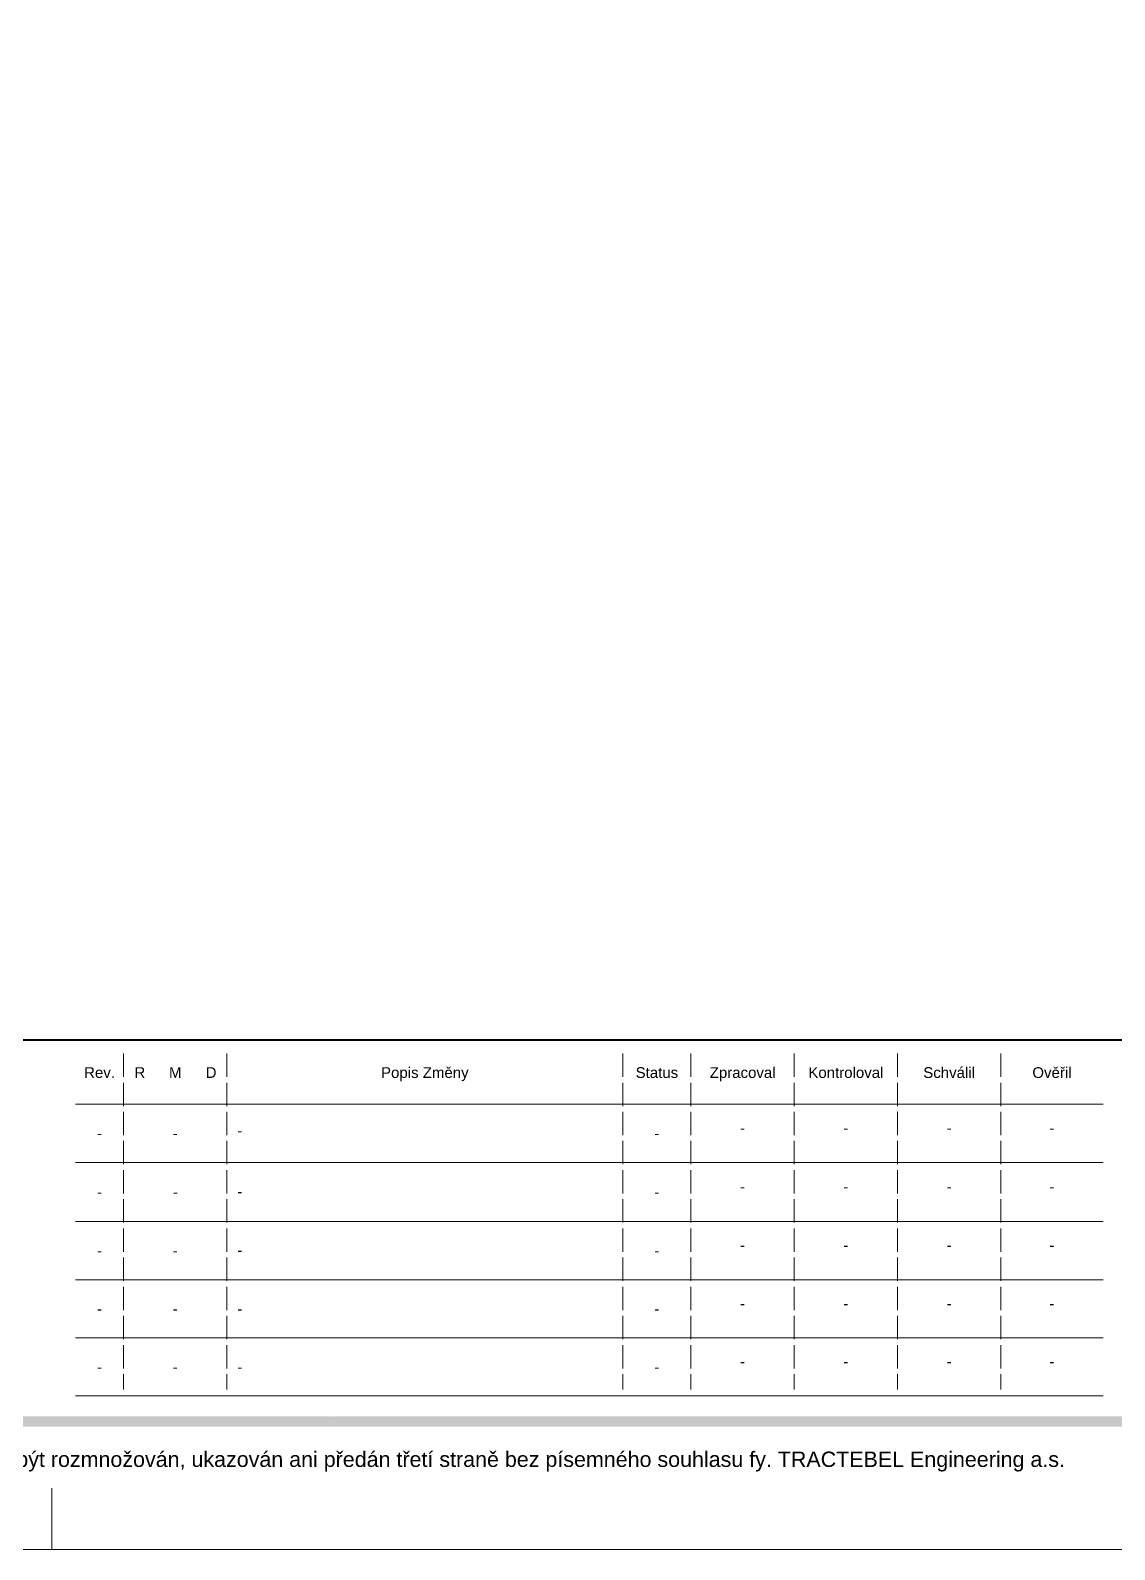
# Paper-space layout 'A3' of a CAD drawing. Header units: millimetres. Extents: x 151 to 571, y 160 to 457.
# Drawn here: x 254.3 to 360.3, y 160 to 308.5 of the extents above; entities that cross this region are included whole.
import ezdxf
from ezdxf.enums import TextEntityAlignment as Align

# ---------------------------------------------------------------- set-up
doc = ezdxf.new("R2010")
doc.units = ezdxf.units.MM
doc.header["$LTSCALE"] = 0.5
doc.linetypes.add('ACAD_ISO02W100', pattern=[15, 12, -3])
doc.layers.add('Border', color=7, linetype='Continuous', lineweight=0)
doc.layers.add('Border_TextCZ', color=7, linetype='Continuous', lineweight=0)
for name, color, linetype in [('Border_TextCZAtr', 7, 'Continuous'), ('BorderBW', 7, 'Continuous'), ('BorderColor', 7, 'Continuous')]:
    doc.layers.add(name, color=color, linetype=linetype)
doc.styles.add('Arial Unicode', font='ARIALUNI.TTF', dxfattribs={"width": 1.428571, "height": 0.007})
doc.styles.add('Arial_1.5', font='arial.ttf', dxfattribs={"height": 1.5})
doc.styles.add('Arial_4.0', font='arial.ttf', dxfattribs={"width": 0.9, "height": 4})
doc.styles.add('Arial_6.5', font='arial.ttf', dxfattribs={"width": 0.8, "height": 6.5})

# ---------------------------------------------------------------- blocks, each defined once
blk = doc.blocks.new('FluxA3bw')
at = {"layer": 'BorderBW', "linetype": 'Continuous'}
h = blk.add_hatch(color=7, dxfattribs=at)
h.dxf.hatch_style = 1
h.paths.add_polyline_path([(-0.51, 0.53), (-182.42, 0.53), (-386.33, 0.53, 1), (-386.33, -0.47), (-182.42, -0.47), (-0.51, -0.47, 1)])
blk = doc.blocks.new('A3_v03_CZ')
at = {"layer": 'BorderColor', "linetype": 'Continuous', "lineweight": 0, "true_color": 0x37b9c3}
h = blk.add_hatch(color=143, dxfattribs=at)
h.dxf.hatch_style = 1
h.paths.add_polyline_path([(132.14, 13.02), (70.99, 13.02, -1), (70.99, 12.02), (132.14, 12.02, -1)])
at = {"layer": 'BorderColor', "linetype": 'Continuous', "lineweight": 0, "true_color": 0x005a78}
h = blk.add_hatch(color=146, dxfattribs=at)
h.dxf.hatch_style = 1
h.paths.add_polyline_path([(164.96, 13.02), (132.2, 13.02, 1), (132.2, 12.02), (164.96, 12.02, 1)])
at = {"layer": 'BorderColor', "linetype": 'Continuous', "lineweight": 0, "true_color": 0x00aaff}
h = blk.add_hatch(color=140, dxfattribs=at)
h.dxf.hatch_style = 1
h.paths.add_polyline_path([(206.5, 13.02), (164.96, 13.02, -1), (164.96, 12.02), (206.5, 12.02, -1)])
at = {"layer": 'BorderColor', "linetype": 'Continuous', "lineweight": 0, "true_color": 0x0078be}
h = blk.add_hatch(color=152, dxfattribs=at)
h.dxf.hatch_style = 1
h.paths.add_polyline_path([(237.81, 13.02), (228.45, 13.02), (206.5, 13.02, 1), (206.5, 12.02), (228.45, 12.02), (237.81, 12.02, 1)])
at = {"color": 7, "linetype": 'Continuous'}
blk.add_lwpolyline([(105, 0), (105, 6)], dxfattribs=at)
at = {"layer": 'Border', "color": 7, "linetype": 'Continuous', "lineweight": 40}
blk.add_line((23.88, 49.84), (410.06, 49.84), dxfattribs=at)
at = {"layer": 'Border'}
blk.add_line((107.32, 43.53), (207.75, 43.53), dxfattribs=at)
at = {"layer": 'Border', "color": 7, "linetype": 'Continuous', "lineweight": 0, "flags": 128}
blk.add_lwpolyline([(0, 0), (420, 0), (420, 297), (0, 297)], close=True, dxfattribs=at)
at = {"layer": 'Border', "linetype": 'ACAD_ISO02W100', "ltscale": 0.38}
for points in [[(112.02, 48.49), (112.02, 15.64)], [(122.12, 48.49), (122.12, 15.64)], [(160.81, 48.49), (160.81, 15.64)], [(167.47, 48.49), (167.47, 15.64)], [(177.56, 48.49), (177.56, 15.64)], [(187.66, 48.49), (187.66, 15.64)], [(197.75, 48.49), (197.75, 15.64)]]:
    blk.add_lwpolyline(points, dxfattribs=at)
at = {"layer": 'Border'}
for points in [[(107.32, 43.53), (207.75, 43.53)], [(107.32, 37.85), (207.75, 37.85)], [(107.32, 32.07), (207.75, 32.07)], [(107.32, 26.38), (207.75, 26.38)], [(107.32, 20.7), (207.75, 20.7)], [(107.32, 15.02), (207.75, 15.02)]]:
    blk.add_lwpolyline(points, dxfattribs=at)
at = {"layer": 'BorderBW', "color": 7, "linetype": 'Continuous'}
blk.add_blockref('FluxA3bw', (410.88, 12.48), dxfattribs=at)
at = {"layer": 'Border_TextCZ', "color": 7, "linetype": 'Continuous', "lineweight": 0, "style": 'Arial_1.5'}
for s, p in [('Rev.', (109.67, 46.63)), ('R', (113.61, 46.63)), ('M', (117.07, 46.63)), ('D', (120.57, 46.63)), ('Popis Změny', (141.46, 46.63)), ('Status', (164.14, 46.63)), ('Zpracoval', (172.52, 46.63)), ('Kontroloval', (182.61, 46.63)), ('Schválil', (192.7, 46.63)), ('Ověřil', (202.75, 46.63))]:
    blk.add_text(s, height=1.05, dxfattribs=at).set_placement(p, align=Align.MIDDLE_CENTER)
at = {"layer": 'Border_TextCZ', "color": 7, "linetype": 'Continuous', "lineweight": 0, "style": 'Arial Unicode'}
blk.add_text('UPOZORNĚNÍ! Tento výkres je majetkem fy. TRACTEBEL Engineering a.s. Nesmí být rozmnožován, ukazován ani předán třetí straně bez písemného souhlasu fy. TRACTEBEL Engineering a.s.', height=1.5, dxfattribs=at).set_placement((23.87, 8.83), align=Align.MIDDLE_LEFT)
at = {"layer": 'Border_TextCZ', "color": 7, "linetype": 'Continuous', "lineweight": 0, "style": 'Arial_1.5'}
for tag, p in [('name1-5', (172.52, 40.69)), ('name2-5', (182.61, 40.69)), ('name3-5', (192.7, 40.69)), ('name4-5', (202.75, 40.69)), ('name1-4', (172.52, 34.96)), ('name2-4', (182.61, 34.96)), ('name3-4', (192.7, 34.96)), ('name4-4', (202.75, 34.96)), ('name1-3', (172.52, 29.23)), ('name2-3', (182.61, 29.23)), ('name3-3', (192.7, 29.23)), ('name4-3', (202.75, 29.23)), ('name1-2', (172.52, 23.54)), ('name2-2', (182.61, 23.54)), ('name3-2', (192.7, 23.54)), ('name4-2', (202.75, 23.54)), ('name1-1', (172.52, 17.86)), ('name2-1', (182.61, 17.86)), ('name3-1', (192.7, 17.86)), ('name4-1', (202.75, 17.86))]:
    blk.add_attdef(tag, text='', height=1.05, dxfattribs=at).set_placement(p, align=Align.CENTER)
for tag, p in [('rev-5', (109.67, 40.69)), ('date-5', (117.07, 40.69)), ('status-5', (164.14, 40.69)), ('rev-4', (109.67, 34.96)), ('date-4', (117.08, 34.96)), ('status-4', (164.14, 34.96)), ('rev-3', (109.67, 29.23)), ('date-3', (117.07, 29.23)), ('status-3', (164.14, 29.23)), ('rev-2', (109.67, 23.54)), ('date-2', (117.07, 23.54)), ('status-2', (164.14, 23.54)), ('rev-1', (109.67, 17.86)), ('date-1', (117.07, 17.86)), ('status-1', (164.14, 17.86))]:
    blk.add_attdef(tag, text='', height=1.05, dxfattribs=at).set_placement(p, align=Align.MIDDLE)
for tag, p in [('description-5', (123.12, 40.95)), ('description-4', (123.12, 35.01)), ('description-3', (123.12, 29.28)), ('description-2', (123.12, 23.54)), ('description-1', (123.12, 17.86))]:
    blk.add_attdef(tag, text='', height=1.05, dxfattribs=at).set_placement(p, align=Align.MIDDLE_LEFT)
at = {"layer": 'Border_TextCZAtr', "style": 'Arial_6.5', "width": 0.8}
blk.add_attdef('subject1', text='', height=4.55, dxfattribs=at).set_placement((262.5, 45.78), align=Align.MIDDLE_CENTER)
at = {"layer": 'Border_TextCZAtr', "style": 'Arial_4.0', "width": 0.9}
for tag, p in [('EXTREF', (325.01, 45.02)), ('CONFIDENT', (371.07, 45.02)), ('REPLACES', (325.01, 35.92)), ('scale', (364.58, 35.92)), ('sheet', (380.87, 35.92)), ('size', (390.78, 35.92)), ('TYPPROJ', (324.73, 26.82)), ('PROJ_NUM', (329.09, 26.82)), ('TASK', (345.83, 26.82)), ('OCD', (358.06, 26.82)), ('ISSUER', (380.87, 26.82)), ('INDICATOR', (325.01, 17.81)), ('X', (353.87, 17.81)), ('NUMBER', (358.06, 17.81)), ('FOLIO', (380.87, 17.81)), ('REV', (391.02, 17.81))]:
    blk.add_attdef(tag, text='', height=2.8, dxfattribs=at).set_placement(p, align=Align.MIDDLE_LEFT)
at = {"layer": 'Border_TextCZAtr', "style": 'Arial_4.0'}
for tag, p in [('subject2', (262.5, 37.09)), ('subject3', (262.5, 31.49)), ('subject4', (262.5, 25.89)), ('subject5', (262.5, 20.29))]:
    blk.add_attdef(tag, text='', height=2.8, dxfattribs=at).set_placement(p, align=Align.MIDDLE_CENTER)
at = {"layer": 'Border_TextCZAtr', "color": 7, "linetype": 'Continuous', "lineweight": 0, "style": 'Arial_4.0', "width": 0.9, "flags": 10}
blk.add_attdef('TP-', text='', height=2.8, dxfattribs=at).set_placement((348.01, 17.81), align=Align.MIDDLE_LEFT)

psp = doc.layouts.new('A3')

# ---------------------------------------------------------------- block references
at = {"layer": 'Border'}
ref = psp.add_blockref('A3_v03_CZ', (151.38, 159.96), dxfattribs=at)
ref.add_attrib('rev-5', '-', dxfattribs={"layer": 'Border_TextCZ', "color": 7, "linetype": 'Continuous', "lineweight": 0, "height": 1.05, "style": 'Arial_1.5'}).set_placement((261.05, 200.65), align=Align.MIDDLE)
ref.add_attrib('rev-1', '-', dxfattribs={"layer": 'Border_TextCZ', "color": 7, "linetype": 'Continuous', "lineweight": 0, "height": 1.05, "style": 'Arial_1.5'}).set_placement((261.05, 177.82), align=Align.MIDDLE)
ref.add_attrib('rev-2', '-', dxfattribs={"layer": 'Border_TextCZ', "color": 7, "linetype": 'Continuous', "lineweight": 0, "height": 1.05, "style": 'Arial_1.5'}).set_placement((261.05, 183.5), align=Align.MIDDLE)
ref.add_attrib('rev-3', '-', dxfattribs={"layer": 'Border_TextCZ', "color": 7, "linetype": 'Continuous', "lineweight": 0, "height": 1.05, "style": 'Arial_1.5'}).set_placement((261.05, 189.19), align=Align.MIDDLE)
ref.add_attrib('rev-4', '-', dxfattribs={"layer": 'Border_TextCZ', "color": 7, "linetype": 'Continuous', "lineweight": 0, "height": 1.05, "style": 'Arial_1.5'}).set_placement((261.05, 194.92), align=Align.MIDDLE)
ref.add_attrib('date-1', '-', dxfattribs={"layer": 'Border_TextCZ', "color": 7, "linetype": 'Continuous', "lineweight": 0, "height": 1.05, "style": 'Arial_1.5'}).set_placement((268.45, 177.82), align=Align.MIDDLE)
ref.add_attrib('date-2', '-', dxfattribs={"layer": 'Border_TextCZ', "color": 7, "linetype": 'Continuous', "lineweight": 0, "height": 1.05, "style": 'Arial_1.5'}).set_placement((268.45, 183.5), align=Align.MIDDLE)
ref.add_attrib('date-3', '-', dxfattribs={"layer": 'Border_TextCZ', "color": 7, "linetype": 'Continuous', "lineweight": 0, "height": 1.05, "style": 'Arial_1.5'}).set_placement((268.45, 189.19), align=Align.MIDDLE)
ref.add_attrib('date-4', '-', dxfattribs={"layer": 'Border_TextCZ', "color": 7, "linetype": 'Continuous', "lineweight": 0, "height": 1.05, "style": 'Arial_1.5'}).set_placement((268.46, 194.92), align=Align.MIDDLE)
ref.add_attrib('date-5', '-', dxfattribs={"layer": 'Border_TextCZ', "color": 7, "linetype": 'Continuous', "lineweight": 0, "height": 1.05, "style": 'Arial_1.5'}).set_placement((268.45, 200.65), align=Align.MIDDLE)
ref.add_attrib('description-1', '-', dxfattribs={"layer": 'Border_TextCZ', "color": 7, "linetype": 'Continuous', "lineweight": 0, "height": 1.05, "style": 'Arial_1.5'}).set_placement((274.5, 177.82), align=Align.MIDDLE_LEFT)
ref.add_attrib('description-2', '-', dxfattribs={"layer": 'Border_TextCZ', "color": 7, "linetype": 'Continuous', "lineweight": 0, "height": 1.05, "style": 'Arial_1.5'}).set_placement((274.5, 183.5), align=Align.MIDDLE_LEFT)
ref.add_attrib('description-3', '-', dxfattribs={"layer": 'Border_TextCZ', "color": 7, "linetype": 'Continuous', "lineweight": 0, "height": 1.05, "style": 'Arial_1.5'}).set_placement((274.5, 189.23), align=Align.MIDDLE_LEFT)
ref.add_attrib('description-4', '-', dxfattribs={"layer": 'Border_TextCZ', "color": 7, "linetype": 'Continuous', "lineweight": 0, "height": 1.05, "style": 'Arial_1.5'}).set_placement((274.5, 194.97), align=Align.MIDDLE_LEFT)
ref.add_attrib('description-5', '-', dxfattribs={"layer": 'Border_TextCZ', "color": 7, "linetype": 'Continuous', "lineweight": 0, "height": 1.05, "style": 'Arial_1.5'}).set_placement((274.5, 200.91), align=Align.MIDDLE_LEFT)
ref.add_attrib('status-1', '-', dxfattribs={"layer": 'Border_TextCZ', "color": 7, "linetype": 'Continuous', "lineweight": 0, "height": 1.05, "style": 'Arial_1.5'}).set_placement((315.52, 177.82), align=Align.MIDDLE)
ref.add_attrib('status-2', '-', dxfattribs={"layer": 'Border_TextCZ', "color": 7, "linetype": 'Continuous', "lineweight": 0, "height": 1.05, "style": 'Arial_1.5'}).set_placement((315.52, 183.5), align=Align.MIDDLE)
ref.add_attrib('status-3', '-', dxfattribs={"layer": 'Border_TextCZ', "color": 7, "linetype": 'Continuous', "lineweight": 0, "height": 1.05, "style": 'Arial_1.5'}).set_placement((315.52, 189.19), align=Align.MIDDLE)
ref.add_attrib('status-4', '-', dxfattribs={"layer": 'Border_TextCZ', "color": 7, "linetype": 'Continuous', "lineweight": 0, "height": 1.05, "style": 'Arial_1.5'}).set_placement((315.52, 194.92), align=Align.MIDDLE)
ref.add_attrib('status-5', '-', dxfattribs={"layer": 'Border_TextCZ', "color": 7, "linetype": 'Continuous', "lineweight": 0, "height": 1.05, "style": 'Arial_1.5'}).set_placement((315.52, 200.65), align=Align.MIDDLE)
ref.add_attrib('name1-1', '-', dxfattribs={"layer": 'Border_TextCZ', "color": 7, "linetype": 'Continuous', "lineweight": 0, "height": 1.05, "style": 'Arial_1.5'}).set_placement((323.9, 177.82), align=Align.CENTER)
ref.add_attrib('name1-2', '-', dxfattribs={"layer": 'Border_TextCZ', "color": 7, "linetype": 'Continuous', "lineweight": 0, "height": 1.05, "style": 'Arial_1.5'}).set_placement((323.9, 183.5), align=Align.CENTER)
ref.add_attrib('name1-3', '-', dxfattribs={"layer": 'Border_TextCZ', "color": 7, "linetype": 'Continuous', "lineweight": 0, "height": 1.05, "style": 'Arial_1.5'}).set_placement((323.9, 189.19), align=Align.CENTER)
ref.add_attrib('name1-4', '-', dxfattribs={"layer": 'Border_TextCZ', "color": 7, "linetype": 'Continuous', "lineweight": 0, "height": 1.05, "style": 'Arial_1.5'}).set_placement((323.9, 194.92), align=Align.CENTER)
ref.add_attrib('name1-5', '-', dxfattribs={"layer": 'Border_TextCZ', "color": 7, "linetype": 'Continuous', "lineweight": 0, "height": 1.05, "style": 'Arial_1.5'}).set_placement((323.9, 200.65), align=Align.CENTER)
ref.add_attrib('name2-1', '-', dxfattribs={"layer": 'Border_TextCZ', "color": 7, "linetype": 'Continuous', "lineweight": 0, "height": 1.05, "style": 'Arial_1.5'}).set_placement((333.99, 177.82), align=Align.CENTER)
ref.add_attrib('name2-2', '-', dxfattribs={"layer": 'Border_TextCZ', "color": 7, "linetype": 'Continuous', "lineweight": 0, "height": 1.05, "style": 'Arial_1.5'}).set_placement((333.99, 183.5), align=Align.CENTER)
ref.add_attrib('name2-3', '-', dxfattribs={"layer": 'Border_TextCZ', "color": 7, "linetype": 'Continuous', "lineweight": 0, "height": 1.05, "style": 'Arial_1.5'}).set_placement((333.99, 189.19), align=Align.CENTER)
ref.add_attrib('name2-4', '-', dxfattribs={"layer": 'Border_TextCZ', "color": 7, "linetype": 'Continuous', "lineweight": 0, "height": 1.05, "style": 'Arial_1.5'}).set_placement((333.99, 194.92), align=Align.CENTER)
ref.add_attrib('name2-5', '-', dxfattribs={"layer": 'Border_TextCZ', "color": 7, "linetype": 'Continuous', "lineweight": 0, "height": 1.05, "style": 'Arial_1.5'}).set_placement((333.99, 200.65), align=Align.CENTER)
ref.add_attrib('name3-1', '-', dxfattribs={"layer": 'Border_TextCZ', "color": 7, "linetype": 'Continuous', "lineweight": 0, "height": 1.05, "style": 'Arial_1.5'}).set_placement((344.08, 177.82), align=Align.CENTER)
ref.add_attrib('name3-2', '-', dxfattribs={"layer": 'Border_TextCZ', "color": 7, "linetype": 'Continuous', "lineweight": 0, "height": 1.05, "style": 'Arial_1.5'}).set_placement((344.08, 183.5), align=Align.CENTER)
ref.add_attrib('name3-3', '-', dxfattribs={"layer": 'Border_TextCZ', "color": 7, "linetype": 'Continuous', "lineweight": 0, "height": 1.05, "style": 'Arial_1.5'}).set_placement((344.08, 189.19), align=Align.CENTER)
ref.add_attrib('name3-4', '-', dxfattribs={"layer": 'Border_TextCZ', "color": 7, "linetype": 'Continuous', "lineweight": 0, "height": 1.05, "style": 'Arial_1.5'}).set_placement((344.08, 194.92), align=Align.CENTER)
ref.add_attrib('name3-5', '-', dxfattribs={"layer": 'Border_TextCZ', "color": 7, "linetype": 'Continuous', "lineweight": 0, "height": 1.05, "style": 'Arial_1.5'}).set_placement((344.08, 200.65), align=Align.CENTER)
ref.add_attrib('name4-1', '-', dxfattribs={"layer": 'Border_TextCZ', "color": 7, "linetype": 'Continuous', "lineweight": 0, "height": 1.05, "style": 'Arial_1.5'}).set_placement((354.13, 177.82), align=Align.CENTER)
ref.add_attrib('name4-2', '-', dxfattribs={"layer": 'Border_TextCZ', "color": 7, "linetype": 'Continuous', "lineweight": 0, "height": 1.05, "style": 'Arial_1.5'}).set_placement((354.13, 183.5), align=Align.CENTER)
ref.add_attrib('name4-3', '-', dxfattribs={"layer": 'Border_TextCZ', "color": 7, "linetype": 'Continuous', "lineweight": 0, "height": 1.05, "style": 'Arial_1.5'}).set_placement((354.13, 189.19), align=Align.CENTER)
ref.add_attrib('name4-4', '-', dxfattribs={"layer": 'Border_TextCZ', "color": 7, "linetype": 'Continuous', "lineweight": 0, "height": 1.05, "style": 'Arial_1.5'}).set_placement((354.13, 194.92), align=Align.CENTER)
ref.add_attrib('name4-5', '-', dxfattribs={"layer": 'Border_TextCZ', "color": 7, "linetype": 'Continuous', "lineweight": 0, "height": 1.05, "style": 'Arial_1.5'}).set_placement((354.13, 200.65), align=Align.CENTER)

doc.saveas('drawing.dxf')
